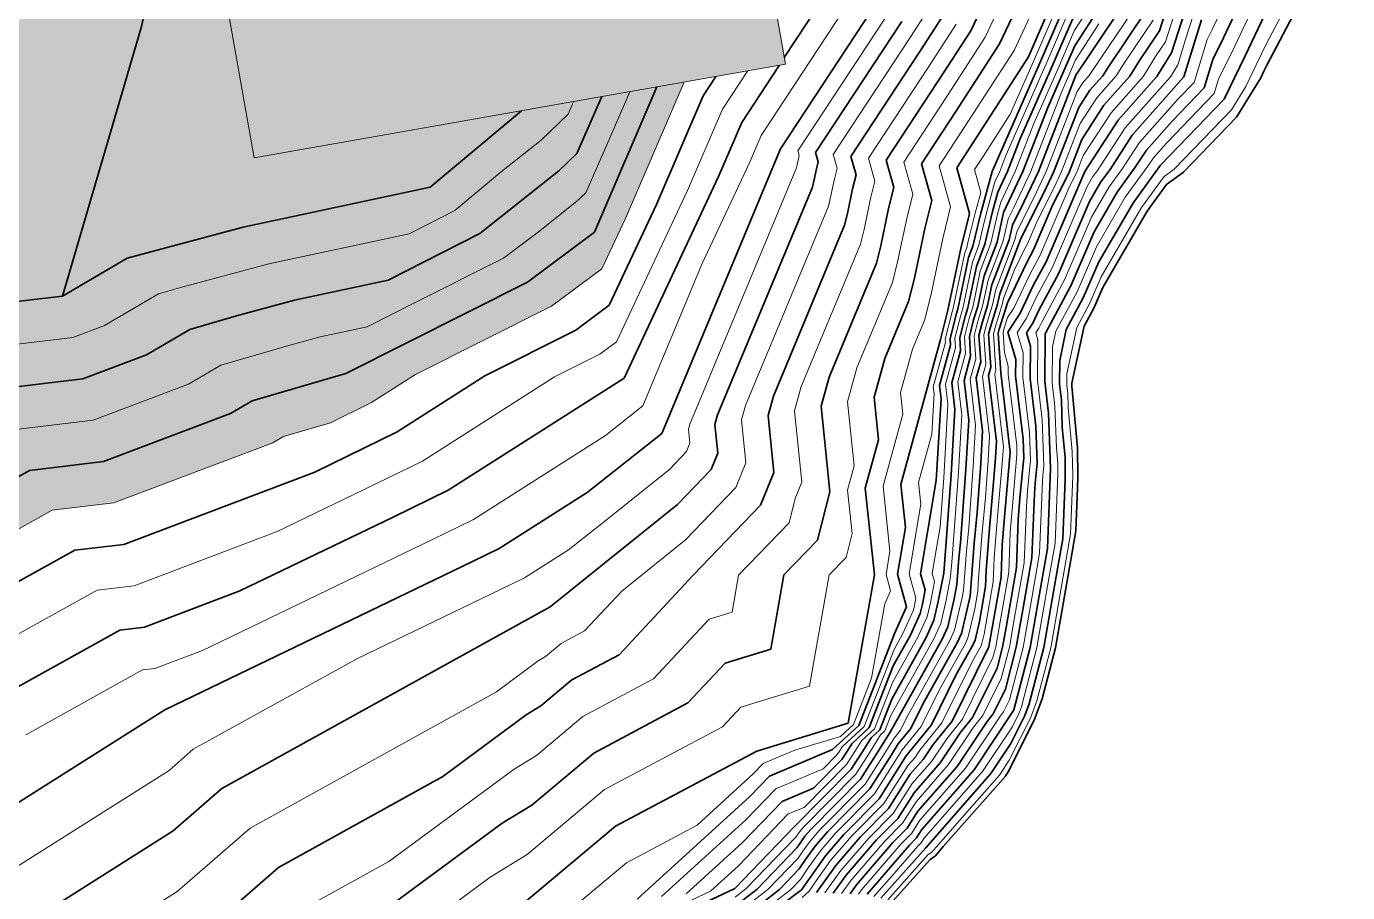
# Model space of a CAD drawing. Header units: millimetres. Extents: x -859836 to 307983, y -308065 to 649894.
# Drawn here: x -87204 to 3435, y -54347 to 5073 of the extents above; entities that cross this region are included whole.
import ezdxf

# ---------------------------------------------------------------- set-up
doc = ezdxf.new("R2010")
doc.units = ezdxf.units.MM
for name, color, linetype, lineweight in [('A-DETL-GENF', 92, 'Continuous', 9), ('A-DETL-MBND', 5, 'Continuous', 9), ('A-DETL-THIN', 151, 'Continuous', 9), ('C-TOPO', 7, 'Continuous', 9), ('C-TOPO-MAJR', 7, 'Continuous', 35), ('C-TOPO-MINR', 7, 'Continuous', 9)]:
    doc.layers.add(name, color=color, linetype=linetype, lineweight=lineweight)

msp = doc.modelspace()

# ---------------------------------------------------------------- hatches: boundary and pattern name
at = {"layer": 'A-DETL-GENF'}
msp.add_hatch(color=8, dxfattribs=at).paths.add_polyline_path([(-71582, -3952), (-35130, 2476), (-44854, 57625), (-10248, 63727), (-31433, 183873), (-102491, 171344), (-80019, 43897)])
at = {"layer": 'A-DETL-MBND', "transparency": 33554585}
h = msp.add_hatch(color=1, dxfattribs=at)
h.paths.add_polyline_path([(-759872, -147838), (-751409, -147225), (-749609, -147143), (-733854, -145290), (-730653, -145570), (-721745, -145172), (-720814, -144887), (-719370, -144842), (-700946, -141995), (-695529, -141498), (-691142, -140868), (-678862, -139709), (-676064, -138561), (-673339, -137902), (-666588, -136592), (-665513, -135889), (-664558, -135218), (-662197, -133772), (-661519, -132852), (-659949, -130928), (-651084, -125443), (-650822, -125228), (-650213, -124939), (-646382, -122722), (-642214, -121295), (-640352, -120839), (-632919, -116639), (-632407, -116545), (-631232, -115977), (-624031, -110102), (-618435, -105784), (-615716, -103869), (-610671, -99638), (-609303, -97431), (-608187, -95168), (-606545, -92038), (-605546, -89814), (-602862, -83094), (-597357, -72506), (-595184, -69076), (-591888, -62294), (-588957, -58521), (-588686, -57663), (-586782, -51788), (-586421, -50671), (-585891, -49261), (-584837, -42142), (-583168, -34750), (-583236, -29503), (-581474, -24626), (-579291, -20446), (-577288, -10529), (-577844, -8379), (-576716, -5129), (-576923, -622), (-576761, 3433), (-577514, 8400), (-584433, 17478), (-591451, 26894), (-592059, 27631), (-594253, 29365), (-596698, 31520), (-606682, 39522), (-614114, 48456), (-617877, 53657), (-619367, 54812), (-621388, 57245), (-626371, 64609), (-630225, 76139), (-631882, 80641), (-631321, 82021), (-631047, 88615), (-629216, 99080), (-628971, 99848), (-627656, 101469), (-625202, 104951), (-622310, 108328), (-621916, 108853), (-618287, 112790), (-616954, 119597), (-611965, 123985), (-607391, 123672), (-603528, 125761), (-599346, 128280), (-596175, 130112), (-593901, 131920), (-587341, 139484), (-579017, 149394), (-573792, 168423), (-559581, 167597), (-555765, 171191), (-554261, 171958), (-551262, 173126), (-545079, 176205), (-536568, 178750), (-529133, 181370), (-526344, 189128), (-597518, 189128), (-597518, 207194), (-600686, 199575), (-609478, 188948), (-615919, 179175), (-616544, 177848), (-622914, 167950), (-630994, 157392), (-633191, 154309), (-645163, 133248), (-651286, 125168), (-651764, 119294), (-657364, 118029), (-668886, 104497), (-672322, 98230), (-678809, 91777), (-686744, 84898), (-689449, 82017), (-695207, 77404), (-695380, 71893), (-694273, 69271), (-689492, 45636), (-683652, 33844), (-677737, 19772), (-662028, -2904), (-651984, -24980), (-650691, -30222), (-651908, -42347), (-653635, -63919), (-656698, -68818), (-662024, -76036), (-666896, -86650), (-667567, -88913), (-681751, -105555), (-682213, -106748), (-682594, -107406), (-685917, -108622), (-692036, -110612), (-701719, -112727), (-713390, -117126), (-713858, -117303), (-715899, -118114), (-726309, -122425), (-732752, -123814), (-746954, -124818), (-750353, -125277), (-753407, -127865), (-764669, -132928), (-770641, -133394), (-784358, -129387), (-766211, -147534), (-765162, -147452), (-761763, -147700)])
h.paths.add_polyline_path([(-165073, -63985), (-152433, -63128), (-147212, -62558), (-145468, -61769), (-136004, -54982), (-133768, -53767), (-129949, -51511), (-119584, -45141), (-108212, -38110), (-106147, -37513), (-103534, -36430), (-95440, -33679), (-85435, -28121), (-81217, -27620), (-70310, -23490), (-69569, -23057), (-66354, -22120), (-63531, -20738), (-60354, -18737), (-51173, -14112), (-47726, -11549), (-46080, -8030), (-42098, 1247), (-71582, -3952), (-102491, 171344), (-31433, 183873), (-10665, 66090), (-8344, 71188), (-5480, 80840), (-4976, 82926), (-4345, 84088), (-2338, 91567), (-1942, 95428), (-648, 97607), (-1071, 98220), (-2510, 100800), (-3468, 101999), (-4531, 105589), (-4872, 106391), (-4883, 106838), (-4266, 108209), (-3836, 109670), (-3397, 110774), (-3406, 111243), (-3028, 112006), (-3263, 112804), (-5003, 115819), (-4795, 118868), (-5263, 125250), (-6517, 126820), (-6835, 127207), (-7506, 127369), (-7948, 127596), (-9992, 128520), (-10488, 129121), (-11669, 131806), (-11797, 132101), (-12046, 133135), (-12559, 133970), (-14267, 135969), (-16205, 140122), (-18451, 143457), (-18982, 145256), (-19057, 146525), (-18964, 150253), (-18988, 154876), (-19576, 155921), (-19786, 160906), (-20496, 162914), (-20826, 165369), (-20799, 166915), (-20107, 172970), (-19517, 173820), (-19312, 174558), (-18670, 176101), (-17060, 179067), (-15517, 180705), (-13911, 185702), (-4262, 188301), (-1645, 188923), (-105, 188210), (8503, 183584), (10926, 183912), (12005, 184043), (13640, 184361), (15131, 185109), (17172, 186245), (21649, 186967), (26966, 189922), (27822, 190382), (28403, 191056), (32119, 193617), (35169, 195832), (37685, 197143), (44902, 200225), (45756, 200160), (48502, 199127), (50290, 198574), (51191, 198365), (51921, 198324), (52221, 198344), (54759, 197846), (56032, 196790), (56464, 196469), (57692, 196367), (59108, 196361), (60941, 197154), (66233, 199839), (70130, 201192), (73048, 200979), (76924, 206128), (82127, 208080), (85344, 208780), (86075, 208372), (88573, 207914), (89729, 206890), (91276, 205317), (93776, 203937), (94137, 202344), (94391, 199786), (122336, 197831), (121797, 189716), (125647, 199482), (126089, 201383), (126324, 204787), (126905, 208036), (127554, 210427), (128482, 214073), (128746, 220996), (128473, 222544), (126624, 223852), (126936, 229764), (121612, 232554), (119877, 233364), (114690, 236608), (111762, 238823), (110636, 246522), (110029, 247546), (108783, 253509), (107371, 255011), (105531, 255323), (97841, 258447), (94527, 260036), (90352, 264357), (89017, 265316), (86132, 267662), (83932, 268416), (81219, 269590), (78181, 270815), (77485, 271254), (76016, 271688), (70070, 272996), (65720, 273763), (60235, 273305), (58972, 273395), (52899, 270581), (50487, 269940), (48782, 269681), (44888, 271379), (44155, 271664), (36008, 276151), (32279, 278102), (30572, 279889), (26209, 282046), (25647, 282628), (25305, 282619), (16014, 287701), (12948, 288678), (12218, 290013), (5109, 293561), (1173, 293491), (996, 295848), (-846, 297677), (-3706, 301772), (-4254, 303671), (-5166, 310755), (-5514, 312595), (-5824, 313912), (-11263, 323566), (-11006, 329168), (-11128, 331667), (-19570, 300160), (-119951, 327057), (-119803, 323213), (-126677, 316885), (-131916, 309583), (-138039, 307127), (-139811, 306218), (-145009, 304770), (-152454, 299923), (-155529, 293631), (-156974, 291356), (-164244, 289138), (-169538, 285729), (-171473, 283227), (-175794, 279460), (-179077, 276921), (-181978, 270226), (-183799, 266060), (-186962, 261812), (-188195, 260364), (-189518, 257544), (-192219, 254304), (-192584, 253707), (-193666, 250905), (-195467, 243388), (-196196, 242827), (-194515, 241920), (-193117, 240272), (-191870, 238552), (-189445, 238099), (-187379, 238829), (-181196, 237496), (-175260, 234188), (-174712, 233864), (-173921, 232781), (-172965, 231563), (-172393, 230212), (-171401, 229395), (-170346, 228036), (-168731, 226171), (-166947, 224795), (-166149, 223746), (-163251, 221790), (-159390, 213002), (-157244, 207107), (-158125, 203750), (-158684, 200374), (-157805, 198095), (-156223, 195786), (-156238, 193540), (-155648, 190949), (-154491, 184489), (-154880, 182143), (-154447, 180199), (-153070, 178898), (-149834, 176505), (-139965, 171530), (-138126, 170600), (-129357, 164765), (-128806, 164582), (-125625, 162125), (-121962, 159155), (-118169, 147987), (-115529, 142356), (-110100, 136364), (-104170, 130983), (-102874, 130179), (-102493, 125049), (-102587, 124307), (-102565, 123298), (-101236, 116731), (-101075, 108354), (-100903, 103207), (-100752, 100763), (-102347, 94828), (-103663, 92538), (-105020, 75873), (-113779, 78871), (-115927, 80336), (-116767, 79773), (-118030, 78279), (-120019, 71407), (-121727, 70570), (-124911, 67739), (-132123, 62869), (-134503, 61669), (-142143, 63655), (-144511, 65162), (-146330, 66255), (-93930, -25754), (-156629, -61462), (-204703, 22951), (-203169, 15882), (-200858, 9097), (-201011, 7340), (-201672, 4283), (-201800, 3453), (-202205, -1962), (-203074, -4336), (-205085, -7779), (-205398, -8805), (-204303, -12916), (-199204, -23507), (-197559, -24806), (-188446, -36297), (-186232, -39786), (-180001, -45528), (-178692, -50309), (-178316, -54011), (-176500, -58311), (-174921, -60229), (-168457, -62865), (-166443, -63531)])
h.paths.add_polyline_path([(-36382, 9575), (-36325, 9655), (-34497, 11838), (-31400, 15158), (-30158, 17103), (-28972, 19503), (-28725, 20204), (-24454, 28194), (-23969, 29653), (-22045, 35862), (-19945, 43004), (-18884, 49386), (-18505, 51142), (-18308, 51427), (-16088, 53703), (-14034, 56286), (-13124, 58389), (-12183, 60477), (-11466, 63512), (-44854, 57625), (-36383, 9584)])
h.paths.add_polyline_path([(-209307, 23977), (-205832, 24933), (-214036, 39337), (-155029, 72942), (-156196, 75860), (-157267, 77483), (-160083, 79252), (-162327, 81007), (-168562, 82322), (-171974, 82266), (-174895, 81970), (-178745, 82443), (-179832, 82459), (-182806, 83026), (-187870, 82820), (-190987, 82764), (-196740, 84867), (-206215, 90085), (-217797, 93191), (-220523, 94762), (-239193, 68099), (-236586, 66371), (-231472, 54327), (-229323, 51595), (-228392, 47968), (-224245, 38986), (-223941, 37016), (-223700, 36083), (-223413, 35510), (-223235, 34196), (-219932, 30913), (-219720, 30002), (-218890, 29933), (-218583, 30355), (-217413, 29932), (-217322, 28983), (-216667, 27680), (-215596, 26462), (-211752, 24276), (-211629, 24261)])
h.paths.add_polyline_path([(-104493, 32511), (-108740, 34478), (-111033, 34745), (-118279, 38197), (-121109, 39560), (-122686, 40146), (-124886, 42576), (-127774, 45075), (-127284, 49019), (-127353, 51467), (-126249, 53628), (-124638, 56522), (-122874, 56919), (-121333, 61662), (-118149, 64493), (-116851, 64289), (-109895, 61749), (-101431, 62897), (-97222, 57624), (-96994, 51839), (-95461, 45135), (-95182, 39024), (-97809, 35660), (-102505, 32673), (-103546, 32588)])
h.paths.add_polyline_path([(113952, 54850), (115144, 57676), (119371, 59200), (123981, 58308), (134122, 70221), (135206, 75484), (130794, 79482), (129640, 81238), (129018, 81691), (127052, 82907), (123829, 87412), (118436, 89438), (114649, 87913), (114523, 86104), (79787, 88533), (80974, 86559), (82982, 83414), (85870, 80693), (86415, 79732), (87156, 79254), (93254, 77937), (101112, 77088), (101690, 76657), (110303, 71926), (111655, 70038), (112330, 66003), (112029, 63955), (112025, 61722), (110833, 58895), (111202, 55882), (113573, 54992)])
h.paths.add_polyline_path([(46473, 90893), (46450, 90966), (46450, 90942)])
h.paths.add_polyline_path([(114914, 91699), (116742, 96586), (117222, 99339), (116281, 100813), (115714, 103134), (115083, 94112)])
h.paths.add_polyline_path([(77815, 91772), (81254, 140961), (77947, 134003), (77391, 132850), (76263, 127858), (75504, 126378), (70686, 116776), (69491, 114040), (69325, 112455), (69905, 111212), (72496, 104740), (73767, 102718), (74214, 102059), (75304, 98529), (75680, 97769), (77652, 92229)])
h.paths.add_polyline_path([(-430559, 174792), (-396358, 223636), (-410299, 232491), (-417613, 235355), (-425156, 238606), (-444149, 250578), (-452510, 252436), (-452510, 191303), (-451929, 191053), (-450916, 184024), (-444554, 181215), (-442283, 180124), (-434174, 176436)])
h.paths.add_polyline_path([(-462933, 188895), (-462489, 189128), (-463513, 189128)])
h.paths.add_polyline_path([(20902, 189411), (-15527, 199172), (-17080, 193377), (-157146, 230908), (-144206, 279204), (-133097, 276228), (-125333, 305205), (85106, 248818), (77341, 219841), (66233, 222817), (60021, 199635), (26079, 208730), (21836, 192894)])
h.paths.add_polyline_path([(-305163, 308526), (-297168, 312758), (-330807, 321772), (-305961, 308938)])
h.paths.add_polyline_path([(-101365, 344853), (-99267, 352685), (-106132, 348019), (-107260, 346432), (-107015, 346367)])
h.paths.add_polyline_path([(-77617, 359195), (-72055, 379953), (-74944, 376393), (-78127, 372078), (-79002, 371144), (-83284, 366025), (-86114, 364172), (-90178, 362561), (-78095, 359323)])
h.paths.add_polyline_path([(-70949, 384081), (-49147, 465447), (10755, 449396), (10427, 451476), (10340, 452557), (9561, 454240), (5848, 461010), (3088, 465731), (3916, 466341), (3829, 466873), (4301, 472115), (5273, 480727), (5235, 481311), (1254, 490409), (398, 499801), (248, 500675), (1538, 508051), (2399, 515172), (5336, 526780), (6042, 528818), (11319, 535892), (14764, 542803), (21028, 556609), (22026, 559450), (25679, 567225), (23762, 595967), (26857, 602002), (42608, 602571), (44738, 607162), (48181, 613963), (49550, 615647), (53154, 622325), (47956, 649894), (47874, 649894), (42817, 647426), (40858, 646138), (35158, 640491), (29786, 634475), (27764, 633773), (23010, 631806), (12648, 627092), (6576, 623443), (5459, 622546), (3132, 622423), (937, 621697), (-3757, 621182), (-10336, 620725), (-17509, 618636), (-20466, 617651), (-26978, 615727), (-29360, 614862), (-36198, 612616), (23495, 596621), (-6839, 483415), (-62468, 498321), (-61154, 491830), (-59928, 489468), (-56843, 481884), (-56752, 481249), (-55996, 465839), (-55728, 464742), (-55062, 458604), (-54604, 453643), (-54849, 452204), (-55585, 448717), (-57347, 441004), (-59178, 436511), (-62836, 421846), (-64420, 417337), (-65373, 414138), (-67663, 409612), (-67833, 408961), (-68221, 406728), (-67446, 402371), (-67164, 401641), (-67454, 400728), (-68102, 398277), (-69211, 394395), (-69530, 393435), (-70271, 388744), (-70595, 386619)])
h.paths.add_polyline_path([(-72390, 518021), (-67541, 536118), (-118601, 549800), (-111350, 544573), (-102792, 541248), (-98322, 538930), (-89693, 534294), (-86179, 534292), (-80614, 527648), (-74938, 522052), (-72698, 518856)])
h.paths.add_polyline_path([(-136180, 559285), (-135118, 563249), (-136667, 559600)])
h.paths.add_polyline_path([(-54600, 584415), (-47886, 609472), (-50553, 609641), (-55313, 609698), (-62008, 606325), (-64948, 609251), (-80643, 608301), (-83770, 607896), (-87388, 606897), (-94432, 606828), (-97621, 607514), (-101540, 606576), (-111704, 601349), (-115028, 602044), (-116464, 600991), (-56960, 585047)])
h.paths.add_polyline_path([(-105893, 632098), (-77034, 642660), (-60117, 645580), (-52045, 639137), (-36907, 649894), (-98339, 649894), (-105228, 633665)])

# ---------------------------------------------------------------- linework, layer by layer
at = {"layer": 'A-DETL-THIN'}
for p, q in [((-102491, 171344), (-71582, -3952)), ((-35130, 2476), (-44854, 57625)), ((-71582, -3952), (-35130, 2476))]:
    msp.add_line(p, q, dxfattribs=at)
at = {"layer": 'C-TOPO', "lineweight": 35}
for p, q in [((2721, 11595), (-2106, 2423)), ((-2308, 1999), (-2524, 1555)), ((-2106, 2423), (-2308, 1999)), ((-2524, 1555), (-4189, -1150)), ((-4189, -1150), (-7824, -4923)), ((-7824, -4923), (-8982, -5772)), ((-8982, -5772), (-10314, -7595)), ((-10314, -7595), (-13361, -12832)), ((-13361, -12832), (-13973, -14259)), ((-13973, -14259), (-14643, -15501)), ((-14643, -15501), (-15472, -19399)), ((-15472, -19399), (-15475, -19645)), ((-15475, -19645), (-15455, -19808)), ((-15455, -19808), (-15446, -20091)), ((-15446, -20091), (-15098, -23828)), ((-15098, -23828), (-15069, -25835)), ((-15069, -25835), (-15088, -26585)), ((-15088, -26585), (-15203, -29528)), ((-15203, -29528), (-15459, -31000)), ((-15459, -31000), (-16604, -37554)), ((-16604, -37554), (-17512, -41053)), ((-17512, -41053), (-18056, -42516)), ((-18056, -42516), (-19841, -46066)), ((-19841, -46066), (-20045, -46372)), ((-20045, -46372), (-20716, -47138)), ((-20716, -47138), (-24302, -51197)), ((-24302, -51197), (-24828, -51823)), ((-25203, -52072), (-27756, -54941)), ((-24828, -51823), (-25203, -52072))]:
    msp.add_line(p, q, dxfattribs=at)
at = {"layer": 'C-TOPO-MAJR'}
for p, q in [((-75895, 20201), (-79307, 5073)), ((-22423, 4777), (-18189, 13774)), ((-18448, 2981), (-15487, 9853)), ((-5085, 4293), (-2394, 9951)), ((-20436, 3879), (-18318, 8378)), ((-15283, 3753), (-12029, 8790)), ((-35480, -3325), (-28386, 7472)), ((-17640, 2666), (-15419, 7820)), ((-15215, 1720), (-11144, 7773)), ((-35211, 2937), (-32815, 6584)), ((-9477, 4760), (-8865, 6653)), ((-25910, 3356), (-24411, 5675)), ((-16831, 2350), (-15351, 5786)), ((-13024, 2231), (-10311, 6266)), ((-8643, 3254), (-7725, 6093)), ((-7793, 1611), (-6586, 5533)), ((-3584, 3053), (-2238, 5882)), ((-79307, 5073), (-84734, -13431)), ((-33060, -3584), (-27148, 5414)), ((-24672, 1298), (-22423, 4777)), ((-10833, 2743), (-9477, 4760)), ((-23434, -761), (-20436, 3879)), ((-16023, 2035), (-15283, 3753)), ((-5803, 2813), (-5085, 4293)), ((-30640, -3842), (-25910, 3356)), ((-22196, -2819), (-18448, 2981)), ((-11504, 1665), (-10833, 2743)), ((-9649, 1638), (-8643, 3254)), ((-6407, 852), (-5803, 2813)), ((-5021, 94), (-3584, 3053)), ((-38133, -1510), (-35565, 2399)), ((-20959, -4877), (-17640, 2666)), ((-19044, -2678), (-16831, 2350)), ((-17129, -479), (-16023, 2035)), ((-13359, 1692), (-13024, 2231)), ((-48233, -9046), (-43955, 919)), ((-40787, 305), (-39915, 1632)), ((-28219, -4101), (-24672, 1298)), ((-17776, -4877), (-15215, 1720)), ((-14246, 691), (-13359, 1692)), ((-13277, -337), (-11504, 1665)), ((-12307, -1366), (-9649, 1638)), ((-11338, -2394), (-7793, 1611)), ((-49440, -3642), (-47719, 256)), ((-43982, -7139), (-40787, 305)), ((-15007, -479), (-14246, 691)), ((-9400, -4452), (-5021, 94)), ((-8597, -1420), (-6407, 852)), ((-59500, -5949), (-53231, -716)), ((-25799, -4360), (-23434, -761)), ((-18837, -4877), (-17129, -479)), ((-16715, -4877), (-15007, -479)), ((-14800, -2678), (-13277, -337)), ((-39731, -5232), (-38133, -1510)), ((-14593, -4877), (-12307, -1366)), ((-10369, -3423), (-8597, -1420)), ((-19898, -4877), (-19044, -2678)), ((-15654, -4877), (-14800, -2678)), ((-12862, -4735), (-11338, -2394)), ((-43603, -22860), (-35480, -3325)), ((-32885, -4211), (-33060, -3584)), ((-23379, -4618), (-22196, -2819)), ((-11131, -4593), (-10369, -3423)), ((-50677, -4835), (-49440, -3642)), ((-33004, -4692), (-32885, -4211)), ((-30289, -5098), (-30640, -3842)), ((-27694, -5984), (-28219, -4101)), ((-25098, -6870), (-25799, -4360)), ((-11259, -6995), (-9400, -4452)), ((-56108, -9142), (-50677, -4835)), ((-46207, -19058), (-39731, -5232)), ((-33181, -5540), (-33004, -4692)), ((-30528, -6058), (-30289, -5098)), ((-22503, -7757), (-23379, -4618)), ((-21722, -7736), (-20959, -4877)), ((-20560, -6286), (-19898, -4877)), ((-20162, -7696), (-18837, -4877)), ((-18770, -6991), (-17776, -4877)), ((-17377, -6286), (-16715, -4877)), ((-17255, -11079), (-14593, -4877)), ((-15985, -5582), (-15654, -4877)), ((-13482, -5583), (-12862, -4735)), ((-12370, -6289), (-11131, -4593)), ((-72333, -8693), (-59500, -5949)), ((-39782, -21571), (-33283, -5943)), ((-33283, -5943), (-33181, -5540)), ((-30882, -7756), (-30528, -6058)), ((-28052, -7425), (-27694, -5984)), ((-20942, -7716), (-20560, -6286)), ((-18960, -9427), (-17377, -6286)), ((-16777, -7152), (-15985, -5582)), ((-14273, -6943), (-13482, -5583)), ((-13953, -9009), (-12370, -6289)), ((-47220, -14052), (-43982, -7139)), ((-25576, -8792), (-25098, -6870)), ((-19561, -8561), (-18770, -6991)), ((-18108, -10253), (-16777, -7152)), ((-16403, -11905), (-14273, -6943)), ((-13633, -11076), (-11259, -6995)), ((-31087, -8561), (-30882, -7756)), ((-28582, -9971), (-28052, -7425)), ((-23100, -10159), (-22503, -7757)), ((-22121, -9338), (-21722, -7736)), ((-21141, -8517), (-20942, -7716)), ((-20616, -9720), (-20162, -7696)), ((-80286, -10828), (-72333, -8693)), ((-52828, -12464), (-48233, -9046)), ((-35960, -20282), (-31087, -8561)), ((-26283, -12187), (-25576, -8792)), ((-21444, -9866), (-21141, -8517)), ((-19788, -9573), (-19561, -8561)), ((-15550, -12731), (-13953, -9009)), ((-62391, -12343), (-56139, -9167)), ((-56139, -9167), (-56108, -9142)), ((-22272, -10012), (-22121, -9338)), ((-22033, -11405), (-21444, -9866)), ((-21500, -12029), (-20616, -9720)), ((-20966, -12652), (-19788, -9573)), ((-20432, -13276), (-18960, -9427)), ((-84734, -13431), (-80286, -10828)), ((-28890, -11178), (-28582, -9971)), ((-23984, -14402), (-23100, -10159)), ((-23303, -14318), (-22567, -10782)), ((-22567, -10782), (-22272, -10012)), ((-18548, -11069), (-18108, -10253)), ((-32139, -18992), (-28890, -11178)), ((-22622, -14235), (-22033, -11405)), ((-19899, -13899), (-18548, -11069)), ((-18135, -12710), (-17255, -11079)), ((-14698, -13557), (-13633, -11076)), ((-68808, -13715), (-62391, -12343)), ((-65282, -18737), (-52828, -12464)), ((-26693, -13796), (-26283, -12187)), ((-21941, -14151), (-21500, -12029)), ((-21260, -14067), (-20966, -12652)), ((-17723, -14352), (-16403, -11905)), ((-84734, -13431), (-93170, -14433)), ((-20580, -13983), (-20432, -13276)), ((-19034, -14594), (-18135, -12710)), ((-17298, -15971), (-15550, -12731)), ((-15863, -15717), (-14698, -13557)), ((-72784, -14782), (-68808, -13715)), ((-49518, -15761), (-47220, -14052)), ((-28318, -17703), (-26693, -13796)), ((-24496, -16414), (-23984, -14402)), ((-23397, -14616), (-23303, -14318)), ((-22809, -14831), (-22622, -14235)), ((-22222, -15045), (-21941, -14151)), ((-21635, -15259), (-21260, -14067)), ((-21048, -15474), (-20580, -13983)), ((-20461, -15688), (-19899, -13899)), ((-18169, -15288), (-17723, -14352)), ((-75999, -15719), (-72784, -14782)), ((-23836, -16341), (-23397, -14616)), ((-23175, -16268), (-22809, -14831)), ((-22515, -16195), (-22222, -15045)), ((-21855, -16122), (-21635, -15259)), ((-19873, -15902), (-19034, -14594)), ((-18586, -15938), (-18169, -15288)), ((-78965, -17454), (-75999, -15719)), ((-55745, -18897), (-49518, -15761)), ((-23115, -17174), (-23175, -16268)), ((-22424, -17553), (-22515, -16195)), ((-21733, -17933), (-21855, -16122)), ((-21194, -16048), (-21048, -15474)), ((-21043, -18313), (-21194, -16048)), ((-20534, -15975), (-20461, -15688)), ((-20352, -18693), (-20534, -15975)), ((-19335, -17783), (-19873, -15902)), ((-18319, -16873), (-18586, -15938)), ((-17335, -19282), (-17303, -15996)), ((-17303, -15996), (-17298, -15971)), ((-16313, -17835), (-15863, -15717)), ((-25407, -19733), (-24496, -16414)), ((-24565, -19559), (-23805, -16794)), ((-23805, -16794), (-23836, -16341)), ((-23722, -19386), (-23115, -17174)), ((-18341, -19086), (-18319, -16873)), ((-83328, -19106), (-78965, -17454)), ((-29046, -20358), (-28318, -17703)), ((-22879, -19213), (-22424, -17553)), ((-22037, -19040), (-21733, -17933)), ((-19346, -18889), (-19335, -17783)), ((-16329, -19479), (-16313, -17835)), ((-71712, -20611), (-65282, -18737)), ((-61780, -22739), (-55745, -18897)), ((-32686, -20984), (-32139, -18992)), ((-21194, -18866), (-21043, -18313)), ((-20655, -23395), (-21194, -18866)), ((-19704, -24128), (-20352, -18693)), ((-18828, -23237), (-19346, -18889)), ((-90076, -19908), (-83328, -19106)), ((-58277, -26742), (-46207, -19058)), ((-27216, -26342), (-25407, -19733)), ((-24457, -20465), (-24565, -19559)), ((-23506, -21198), (-23722, -19386)), ((-22556, -21930), (-22879, -19213)), ((-21605, -22663), (-22037, -19040)), ((-17952, -22347), (-18341, -19086)), ((-17076, -21456), (-17335, -19282)), ((-16200, -20565), (-16329, -19479)), ((-73195, -21478), (-71712, -20611)), ((-36325, -21609), (-35960, -20282)), ((-28747, -23298), (-29046, -20358)), ((-24780, -26082), (-24457, -20465)), ((-16138, -22448), (-16200, -20565)), ((-81921, -24782), (-73195, -21478)), ((-39964, -22235), (-39782, -21571)), ((-35926, -25529), (-36325, -21609)), ((-32088, -26864), (-32686, -20984)), ((-23765, -25691), (-23506, -21198)), ((-16952, -25221), (-17076, -21456)), ((-39765, -24195), (-39964, -22235)), ((-22750, -25300), (-22556, -21930)), ((-17869, -24882), (-17952, -22347)), ((-15949, -24479), (-16138, -22448)), ((-67425, -25502), (-61780, -22739)), ((-48740, -26902), (-43603, -22860)), ((-29652, -26603), (-28747, -23298)), ((-21735, -24909), (-21605, -22663)), ((-20720, -24519), (-20655, -23395)), ((-18787, -24505), (-18828, -23237)), ((-40218, -25320), (-39765, -24195)), ((-20087, -28325), (-19704, -24128)), ((-86982, -25384), (-81921, -24782)), ((-42528, -27718), (-40218, -25320)), ((-23130, -30359), (-22750, -25300)), ((-21988, -28282), (-21735, -24909)), ((-20846, -26205), (-20720, -24519)), ((-19041, -27298), (-18787, -24505)), ((-17995, -26270), (-17869, -24882)), ((-17163, -30738), (-16949, -25263)), ((-16950, -25245), (-16952, -25221)), ((-16949, -25258), (-16950, -25245)), ((-16949, -25263), (-16949, -25258)), ((-15933, -25570), (-15949, -24479)), ((-94986, -29830), (-86982, -25384)), ((-80514, -30458), (-67425, -25502)), ((-36833, -27780), (-35926, -25529)), ((-25854, -32472), (-24780, -26082)), ((-24272, -32436), (-23765, -25691)), ((-21133, -29353), (-20846, -26205)), ((-18051, -26989), (-17995, -26270)), ((-16104, -30084), (-15943, -25978)), ((-15943, -25978), (-15933, -25570)), ((-62041, -28584), (-58277, -26742)), ((-54774, -30745), (-48740, -26902)), ((-32926, -30162), (-32088, -26864)), ((-29019, -32543), (-29652, -26603)), ((-26900, -29312), (-27216, -26342)), ((-18223, -31392), (-18051, -26989)), ((-51272, -34747), (-42528, -27718)), ((-41453, -32577), (-36833, -27780)), ((-19154, -28743), (-19041, -27298)), ((-72563, -33656), (-62041, -28584)), ((-22180, -30381), (-21988, -28282)), ((-20256, -30498), (-20087, -28325)), ((-19283, -32046), (-19154, -28743)), ((-27437, -32508), (-26900, -29312)), ((-21359, -32253), (-21133, -29353)), ((-83888, -30859), (-80514, -30458)), ((-56656, -31666), (-54774, -30745)), ((-35236, -32560), (-32926, -30162)), ((-23226, -31409), (-23130, -30359)), ((-22462, -34008), (-22180, -30381)), ((-20342, -32700), (-20256, -30498)), ((-17640, -33475), (-17163, -30738)), ((-16461, -32137), (-16104, -30084)), ((-95894, -37528), (-83888, -30859)), ((-77700, -41809), (-56656, -31666)), ((-23367, -33222), (-23226, -31409)), ((-18819, -34814), (-18223, -31392)), ((-46545, -38043), (-41453, -32577)), ((-36136, -37654), (-35236, -32560)), ((-30819, -42732), (-29019, -32543)), ((-26822, -34734), (-27437, -32508)), ((-25547, -33585), (-25854, -32472)), ((-24642, -34371), (-24272, -32436)), ((-21402, -33354), (-21359, -32253)), ((-19998, -36152), (-19283, -32046)), ((-17405, -37543), (-16461, -32137)), ((-23552, -34190), (-23367, -33222)), ((-21819, -35749), (-21402, -33354)), ((-21177, -37490), (-20342, -32700)), ((-18348, -37530), (-17640, -33475)), ((-79107, -36134), (-72563, -33656)), ((-25732, -34552), (-25547, -33585)), ((-24940, -35653), (-24642, -34371)), ((-23999, -36112), (-23552, -34190)), ((-23059, -36572), (-22462, -34008)), ((-73807, -47215), (-51272, -34747)), ((-27628, -36535), (-26822, -34734)), ((-26552, -36695), (-25881, -35193)), ((-25881, -35193), (-25732, -34552)), ((-19291, -37517), (-18819, -34814)), ((-80794, -36334), (-79107, -36134)), ((-25477, -36854), (-24940, -35653)), ((-24402, -37013), (-23999, -36112)), ((-22118, -37031), (-21819, -35749)), ((-20234, -37504), (-19998, -36152)), ((-96802, -45227), (-80794, -36334)), ((-30100, -42882), (-27628, -36535)), ((-27945, -43334), (-24402, -37013)), ((-27839, -41068), (-25477, -36854)), ((-27733, -38802), (-26552, -36695)), ((-23327, -37172), (-23059, -36572)), ((-22252, -37331), (-22118, -37031)), ((-49778, -39762), (-46545, -38043)), ((-39271, -38606), (-36136, -37654)), ((-25689, -41386), (-23327, -37172)), ((-23701, -42579), (-21177, -37490)), ((-23433, -39438), (-22252, -37331)), ((-20607, -38942), (-20234, -37504)), ((-20038, -40393), (-19291, -37517)), ((-19462, -41822), (-18348, -37530)), ((-18408, -41406), (-17405, -37543)), ((-41817, -41339), (-39271, -38606)), ((-29382, -43033), (-27733, -38802)), ((-22287, -42327), (-20607, -38942)), ((-51904, -41543), (-49778, -39762)), ((-25116, -42831), (-23433, -39438)), ((-20872, -42076), (-20038, -40393)), ((-52916, -42164), (-51904, -41543)), ((-48285, -44777), (-41817, -41339)), ((-28663, -43183), (-27839, -41068)), ((-26530, -43082), (-25689, -41386)), ((-18704, -42202), (-18408, -41406)), ((-92530, -51189), (-77700, -41809)), ((-58647, -46387), (-52916, -42164)), ((-24992, -44184), (-23701, -42579)), ((-23146, -43396), (-22287, -42327)), ((-22194, -45929), (-19477, -41855)), ((-21299, -42607), (-20872, -42076)), ((-19674, -44131), (-18704, -42202)), ((-19477, -41855), (-19466, -41832)), ((-19466, -41832), (-19462, -41822)), ((-37090, -44636), (-30819, -42732)), ((-31892, -44541), (-30100, -42882)), ((-30577, -44139), (-29382, -43033)), ((-29261, -43736), (-28663, -43183)), ((-28860, -44800), (-27945, -43334)), ((-27392, -44154), (-26530, -43082)), ((-26839, -44973), (-25116, -42831)), ((-24516, -45451), (-23146, -43396)), ((-23355, -45690), (-21299, -42607)), ((-30882, -44627), (-30577, -44139)), ((-29871, -44714), (-29261, -43736)), ((-27850, -44887), (-27392, -44154)), ((-25678, -45212), (-24992, -44184)), ((-21032, -46169), (-19674, -44131)), ((-52537, -48340), (-48285, -44777)), ((-46791, -49791), (-37090, -44636)), ((-36227, -46364), (-31892, -44541)), ((-33197, -47180), (-31254, -45215)), ((-31254, -45215), (-30882, -44627)), ((-30615, -45888), (-29871, -44714)), ((-29977, -46562), (-28860, -44800)), ((-29338, -47235), (-27850, -44887)), ((-28699, -47909), (-26839, -44973)), ((-26573, -46234), (-25678, -45212)), ((-34501, -49819), (-30615, -45888)), ((-26306, -47495), (-24516, -45451)), ((-26039, -48755), (-23355, -45690)), ((-25773, -50016), (-22194, -45929)), ((-25506, -51277), (-21032, -46169)), ((-69915, -52621), (-58647, -46387)), ((-37595, -47782), (-36227, -46364)), ((-33377, -50002), (-29977, -46562)), ((-28061, -48582), (-26573, -46234)), ((-77136, -50117), (-73807, -47215)), ((-45298, -54806), (-37595, -47782)), ((-35364, -48091), (-33197, -47180)), ((-32253, -50184), (-29338, -47235)), ((-31128, -50366), (-28699, -47909)), ((-27422, -49256), (-26306, -47495)), ((-54561, -49581), (-52537, -48340)), ((-38100, -50929), (-35364, -48091)), ((-30004, -50548), (-28061, -48582)), ((-26784, -49930), (-26039, -48755)), ((-66022, -58027), (-54561, -49581)), ((-53169, -55136), (-46791, -49791)), ((-38605, -54075), (-34501, -49819)), ((-28880, -50730), (-27422, -49256)), ((-88258, -57151), (-77136, -50117)), ((-34126, -50951), (-33795, -50487)), ((-33795, -50487), (-33377, -50002)), ((-33089, -51155), (-32253, -50184)), ((-32382, -51822), (-31128, -50366)), ((-31676, -52490), (-30004, -50548)), ((-30970, -53158), (-28880, -50730)), ((-27755, -50912), (-26784, -49930)), ((-26631, -51095), (-26145, -50603)), ((-26145, -50603), (-25773, -50016)), ((-41951, -54441), (-38100, -50929)), ((-37076, -54106), (-34341, -51269)), ((-34341, -51269), (-34126, -50951)), ((-33750, -52083), (-33089, -51155)), ((-30263, -53825), (-27755, -50912)), ((-29517, -54447), (-26631, -51095)), ((-28582, -54733), (-25506, -51277)), ((-34180, -52718), (-33750, -52083)), ((-33374, -53215), (-32382, -51822)), ((-32998, -54347), (-31676, -52490)), ((-76571, -58424), (-69915, -52621)), ((-35548, -54137), (-34180, -52718)), ((-34019, -54168), (-33374, -53215)), ((-31849, -54393), (-30970, -53158)), ((-41902, -55620), (-38605, -54075)), ((-38556, -55255), (-37076, -54106)), ((-38507, -56435), (-35548, -54137)), ((-38008, -57139), (-34019, -54168)), ((-30701, -54440), (-30263, -53825))]:
    msp.add_line(p, q, dxfattribs=at)
at = {"layer": 'C-TOPO-MINR'}
for p, q in [((-5835, 4913), (-2471, 11986)), ((-2161, 3847), (2074, 11893)), ((-21429, 4328), (-18254, 11076)), ((-18044, 2823), (-15453, 8836)), ((-15317, 4770), (-12605, 8967)), ((-4334, 3673), (-2316, 7917)), ((-36807, -2417), (-30600, 7028)), ((-34270, -3454), (-27767, 6443)), ((-17236, 2508), (-15385, 6803)), ((-14119, 1975), (-10727, 7019)), ((-9060, 4007), (-8295, 6373)), ((-26529, 4385), (-25405, 6125)), ((-19442, 3430), (-18383, 5679)), ((-11929, 2487), (-9894, 5513)), ((-7614, 4394), (-7156, 5813)), ((-25291, 2327), (-23417, 5226)), ((-16427, 2193), (-15317, 4770)), ((-15249, 2736), (-13622, 5255)), ((-6195, 4173), (-5835, 4913)), ((-31850, -3713), (-26529, 4385)), ((-24053, 268), (-21429, 4328)), ((-9738, 2999), (-9060, 4007)), ((-8218, 2433), (-7614, 4394)), ((-7100, 1232), (-6195, 4173)), ((-5412, 1454), (-4334, 3673)), ((-2833, 2433), (-2161, 3847)), ((-22815, -1790), (-19442, 3430)), ((-19703, -948), (-18044, 2823)), ((-15619, 1877), (-15249, 2736)), ((-10576, 1652), (-9738, 2999)), ((-39460, -603), (-37740, 2015)), ((-29429, -3972), (-25291, 2327)), ((-20001, -3777), (-17236, 2508)), ((-18087, -1579), (-16427, 2193)), ((-16172, 620), (-15619, 1877)), ((-14287, 1706), (-14119, 1975)), ((-12432, 1679), (-11929, 2487)), ((-8721, 1624), (-8218, 2433)), ((-3552, 953), (-2833, 2433)), ((-46107, -8093), (-42113, 1212)), ((-15111, 620), (-14730, 1205)), ((-14730, 1205), (-14287, 1706)), ((-13761, 177), (-12432, 1679)), ((-12792, -852), (-10576, 1652)), ((-11823, -1880), (-8721, 1624)), ((-8195, 95), (-7100, 1232)), ((-5714, 473), (-5412, 1454)), ((-4531, -638), (-3552, 953)), ((-47151, -2529), (-45812, 592)), ((-27009, -4230), (-24053, 268)), ((-18306, -4877), (-16172, 620)), ((-17245, -4877), (-15111, 620)), ((-14904, -1579), (-13761, 177)), ((-10854, -2909), (-8195, 95)), ((-8999, -2936), (-5714, 473)), ((-50043, -940), (-49667, -88)), ((-41856, -6186), (-39460, -603)), ((-14697, -3777), (-12792, -852)), ((-8473, -4729), (-4531, -638)), ((-51898, -2729), (-50043, -940)), ((-24589, -4489), (-22815, -1790)), ((-21577, -3848), (-19703, -948)), ((-19367, -4877), (-18087, -1579)), ((-16184, -4877), (-14904, -1579)), ((-48836, -6344), (-47151, -2529)), ((-37606, -4278), (-36807, -2417)), ((-13727, -4806), (-11823, -1880)), ((-54614, -4883), (-51898, -2729)), ((-34182, -3768), (-34270, -3454)), ((-11997, -4664), (-10854, -2909)), ((-9885, -3937), (-8999, -2936)), ((-40844, -11191), (-37606, -4278)), ((-34382, -4634), (-34330, -4433)), ((-34330, -4433), (-34242, -4008)), ((-34242, -4008), (-34182, -3768)), ((-31587, -4654), (-31850, -3713)), ((-28991, -5541), (-29429, -3972)), ((-26396, -6427), (-27009, -4230)), ((-23801, -7313), (-24589, -4489)), ((-22169, -4747), (-21577, -3848)), ((-20428, -4877), (-20001, -3777)), ((-15123, -4877), (-14697, -3777)), ((-11815, -6642), (-10266, -4522)), ((-10266, -4522), (-9885, -3937)), ((-57819, -7558), (-54614, -4883)), ((-41693, -22215), (-34382, -4634)), ((-32031, -6648), (-31766, -5375)), ((-31766, -5375), (-31587, -4654)), ((-21731, -6317), (-22169, -4747)), ((-20759, -5582), (-20428, -4877)), ((-20361, -6991), (-19367, -4877)), ((-19466, -7343), (-18306, -4877)), ((-18073, -6639), (-17245, -4877)), ((-16681, -5934), (-16184, -4877)), ((-15685, -6014), (-15289, -5229)), ((-15289, -5229), (-15123, -4877)), ((-14433, -5910), (-14037, -5230)), ((-14037, -5230), (-13727, -4806)), ((-12926, -5936), (-11997, -4664)), ((-10703, -7347), (-9154, -5228)), ((-9154, -5228), (-8473, -4729)), ((-49455, -6940), (-48836, -6344)), ((-46714, -16555), (-41856, -6186)), ((-29290, -6742), (-28991, -5541)), ((-22113, -7746), (-21731, -6317)), ((-21332, -7726), (-20759, -5582)), ((-17868, -8289), (-16681, -5934)), ((-17682, -10666), (-15685, -6014)), ((-16829, -11492), (-14433, -5910)), ((-14113, -7976), (-12926, -5936)), ((-52197, -9115), (-49455, -6940)), ((-32185, -7252), (-32031, -6648)), ((-29732, -8864), (-29290, -6742)), ((-26814, -8108), (-26396, -6427)), ((-20552, -7706), (-20361, -6991)), ((-19261, -8994), (-18073, -6639)), ((-13793, -10043), (-11815, -6642)), ((-60946, -9146), (-57819, -7558)), ((-47726, -11549), (-46107, -8093)), ((-37871, -20926), (-32185, -7252)), ((-27433, -11079), (-26814, -8108)), ((-24338, -9475), (-23801, -7313)), ((-22611, -9748), (-22113, -7746)), ((-21631, -8927), (-21332, -7726)), ((-21030, -9793), (-20652, -8106)), ((-20652, -8106), (-20552, -7706)), ((-20202, -9646), (-19861, -8129)), ((-19861, -8129), (-19466, -7343)), ((-15977, -12318), (-14113, -7976)), ((-13473, -12109), (-10703, -7347)), ((-29988, -9869), (-29732, -8864)), ((-21858, -9939), (-21631, -8927)), ((-19374, -9500), (-19261, -8994)), ((-18534, -9840), (-17868, -8289)), ((-70570, -11204), (-60946, -9146)), ((-54483, -10815), (-52197, -9115)), ((-34050, -19637), (-29988, -9869)), ((-25133, -13294), (-24338, -9475)), ((-22686, -10085), (-22611, -9748)), ((-22300, -11094), (-21858, -9939)), ((-21766, -11717), (-21030, -9793)), ((-21233, -12341), (-20202, -9646)), ((-20699, -12964), (-19374, -9500)), ((-18754, -10248), (-18534, -9840)), ((-60680, -13937), (-54483, -10815)), ((-23643, -14360), (-22834, -10470)), ((-22834, -10470), (-22686, -10085)), ((-19430, -11663), (-18754, -10248)), ((-18341, -11889), (-17682, -10666)), ((-15124, -13144), (-13793, -10043)), ((-76535, -12805), (-70570, -11204)), ((-51173, -14112), (-47726, -11549)), ((-44905, -20959), (-40844, -11191)), ((-27791, -12487), (-27433, -11079)), ((-22963, -14276), (-22300, -11094)), ((-22282, -14193), (-21766, -11717)), ((-20166, -13588), (-19430, -11663)), ((-17929, -13531), (-16829, -11492)), ((-30228, -18348), (-27791, -12487)), ((-21601, -14109), (-21233, -12341)), ((-19466, -14247), (-18341, -11889)), ((-17516, -15173), (-15977, -12318)), ((-14272, -13969), (-13473, -12109)), ((-81850, -15443), (-78143, -13274)), ((-78143, -13274), (-76535, -12805)), ((-25595, -15105), (-25133, -13294)), ((-20920, -14025), (-20699, -12964)), ((-20239, -13941), (-20166, -13588)), ((-18602, -14941), (-17929, -13531)), ((-16580, -15844), (-15124, -13144)), ((-63837, -15540), (-60680, -13937)), ((-60513, -18817), (-51173, -14112)), ((-23690, -14509), (-23643, -14360)), ((-23103, -14724), (-22963, -14276)), ((-22516, -14938), (-22282, -14193)), ((-21929, -15152), (-21601, -14109)), ((-21341, -15366), (-20920, -14025)), ((-20754, -15581), (-20239, -13941)), ((-19886, -14901), (-19466, -14247)), ((-15145, -15590), (-14272, -13969)), ((-26407, -17058), (-25595, -15105)), ((-24166, -16377), (-23690, -14509)), ((-23506, -16304), (-23103, -14724)), ((-22845, -16231), (-22516, -14938)), ((-22185, -16158), (-21929, -15152)), ((-21524, -16085), (-21341, -15366)), ((-20167, -15795), (-19886, -14901)), ((-19230, -15920), (-18602, -14941)), ((-17737, -15635), (-17516, -15173)), ((-91623, -17171), (-84031, -16268)), ((-84031, -16268), (-81850, -15443)), ((-69033, -16760), (-67045, -16226)), ((-67045, -16226), (-63837, -15540)), ((-23460, -16984), (-23506, -16304)), ((-22769, -17363), (-22845, -16231)), ((-22079, -17743), (-22185, -16158)), ((-21388, -18123), (-21524, -16085)), ((-20864, -16012), (-20754, -15581)), ((-20697, -18503), (-20864, -16012)), ((-20204, -15939), (-20167, -15795)), ((-20113, -17298), (-20204, -15939)), ((-18827, -17328), (-19230, -15920)), ((-17943, -15956), (-17737, -15635)), ((-17811, -16418), (-17943, -15956)), ((-16808, -16916), (-16580, -15844)), ((-15819, -18755), (-15145, -15590)), ((-73856, -18165), (-69033, -16760)), ((-47862, -17409), (-46714, -16555)), ((-27227, -20045), (-26407, -17058)), ((-24986, -19646), (-24151, -16604)), ((-24151, -16604), (-24166, -16377)), ((-24143, -19473), (-23460, -16984)), ((-17838, -19184), (-17811, -16418)), ((-16832, -19380), (-16808, -16916)), ((-50976, -18977), (-47862, -17409)), ((-23301, -19299), (-22769, -17363)), ((-22458, -19126), (-22079, -17743)), ((-21616, -18953), (-21388, -18123)), ((-19844, -18238), (-20113, -17298)), ((-18843, -18988), (-18827, -17328)), ((-76080, -19466), (-73856, -18165)), ((-63531, -20738), (-60513, -18817)), ((-60028, -24741), (-50976, -18977)), ((-30866, -20671), (-30228, -18348)), ((-21130, -23029), (-21616, -18953)), ((-20773, -18780), (-20697, -18503)), ((-20180, -23762), (-20773, -18780)), ((-19849, -18791), (-19844, -18238)), ((-19266, -23683), (-19849, -18791)), ((-18390, -22792), (-18843, -18988)), ((-15827, -19577), (-15819, -18755)), ((-82624, -21944), (-76080, -19466)), ((-34505, -21296), (-34050, -19637)), ((-24932, -20099), (-24986, -19646)), ((-23981, -20832), (-24143, -19473)), ((-23031, -21564), (-23301, -19299)), ((-22081, -22297), (-22458, -19126)), ((-17514, -21901), (-17838, -19184)), ((-16638, -21011), (-16832, -19380)), ((-15762, -20120), (-15827, -19577)), ((-66354, -22120), (-63531, -20738)), ((-30417, -25081), (-30866, -20671)), ((-27077, -21516), (-27227, -20045)), ((-25094, -22907), (-24932, -20099)), ((-24273, -25886), (-23981, -20832)), ((-15731, -21062), (-15762, -20120)), ((-47473, -22980), (-44905, -20959)), ((-38144, -21922), (-37871, -20926)), ((-34007, -26197), (-34505, -21296)), ((-28434, -26473), (-27077, -21516)), ((-23258, -25495), (-23031, -21564)), ((-16545, -23835), (-16638, -21011)), ((-15449, -24096), (-15731, -21062)), ((-88529, -22646), (-82624, -21944)), ((-69569, -23057), (-66354, -22120)), ((-41784, -22547), (-41693, -22215)), ((-41684, -23527), (-41784, -22547)), ((-37845, -24862), (-38144, -21922)), ((-22242, -25105), (-22081, -22297)), ((-17410, -25071), (-17514, -21901)), ((-81217, -27620), (-70310, -23490)), ((-70310, -23490), (-69569, -23057)), ((-56526, -28743), (-47473, -22980)), ((-41911, -24090), (-41684, -23527)), ((-25998, -26212), (-25094, -22907)), ((-21227, -24714), (-21130, -23029)), ((-18328, -24694), (-18390, -22792)), ((-43066, -25289), (-41911, -24090)), ((-20275, -25166), (-20212, -24323)), ((-20212, -24323), (-20180, -23762)), ((-19564, -27812), (-19245, -24316)), ((-19245, -24316), (-19266, -23683)), ((-16449, -24862), (-16545, -23835)), ((-15424, -25726), (-15449, -24096)), ((-64733, -27043), (-60028, -24741)), ((-47438, -28804), (-43066, -25289)), ((-38526, -26550), (-37845, -24862)), ((-30870, -26734), (-30417, -25081)), ((-22559, -29321), (-22242, -25105)), ((-21417, -27244), (-21227, -24714)), ((-20610, -28839), (-20275, -25166)), ((-18518, -26784), (-18328, -24694)), ((-17472, -25756), (-17410, -25071)), ((-16441, -25414), (-16449, -24862)), ((-34460, -27322), (-34007, -26197)), ((-25840, -27697), (-25998, -26212)), ((-24526, -29259), (-24273, -25886)), ((-23701, -31398), (-23258, -25495)), ((-17693, -31065), (-17500, -26111)), ((-17500, -26111), (-17472, -25756)), ((-16633, -30411), (-16446, -25621)), ((-16446, -25621), (-16441, -25414)), ((-15440, -26335), (-15424, -25726)), ((-69994, -29579), (-64733, -27043)), ((-41990, -30147), (-38526, -26550)), ((-30553, -29704), (-30870, -26734)), ((-27959, -30928), (-28434, -26473)), ((-18602, -27866), (-18518, -26784)), ((-15574, -29757), (-15440, -26335)), ((-85435, -28121), (-81217, -27620)), ((-34880, -28971), (-34460, -27322)), ((-26645, -32490), (-25840, -27697)), ((-21657, -29867), (-21417, -27244)), ((-19705, -29621), (-19564, -27812)), ((-18753, -31719), (-18602, -27866)), ((-95440, -33679), (-85435, -28121)), ((-59348, -30125), (-56526, -28743)), ((-50006, -30825), (-47438, -28804)), ((-38344, -32568), (-34880, -28971)), ((-20808, -31376), (-20610, -28839)), ((-79810, -33296), (-69994, -29579)), ((-30973, -31352), (-30553, -29704)), ((-25063, -32454), (-24526, -29259)), ((-22703, -30895), (-22559, -29321)), ((-21910, -33131), (-21657, -29867)), ((-19812, -32373), (-19705, -29621)), ((-15872, -31468), (-15574, -29757)), ((-75131, -37733), (-59348, -30125)), ((-46362, -33662), (-41990, -30147)), ((-17051, -32806), (-16633, -30411)), ((-53023, -32746), (-50006, -30825)), ((-32128, -32552), (-30973, -31352)), ((-28228, -32525), (-27959, -30928)), ((-23749, -31922), (-23701, -31398)), ((-22914, -33615), (-22703, -30895)), ((-20872, -33027), (-20808, -31376)), ((-19408, -35483), (-18753, -31719)), ((-18229, -34145), (-17693, -31065)), ((-16934, -37550), (-15872, -31468)), ((-38794, -35115), (-38344, -32568)), ((-33477, -40193), (-32128, -32552)), ((-27921, -33639), (-28228, -32525)), ((-26185, -34159), (-26645, -32490)), ((-24909, -33011), (-25063, -32454)), ((-23819, -32829), (-23749, -31922)), ((-20587, -36821), (-19812, -32373)), ((-82341, -33597), (-79810, -33296)), ((-64486, -38278), (-53964, -33206)), ((-53964, -33206), (-53023, -32746)), ((-25187, -34462), (-24909, -33011)), ((-24097, -34280), (-23819, -32829)), ((-21932, -33681), (-21910, -33131)), ((-21498, -36620), (-20872, -33027)), ((-17877, -37536), (-17051, -32806)), ((-96348, -41377), (-82341, -33597)), ((-48908, -36395), (-46362, -33662)), ((-28323, -34539), (-27921, -33639)), ((-26277, -34643), (-26185, -34159)), ((-24470, -35882), (-24097, -34280)), ((-23529, -36342), (-23007, -34099)), ((-23007, -34099), (-22914, -33615)), ((-22140, -34879), (-21932, -33681)), ((-18819, -37523), (-18229, -34145)), ((-40362, -35591), (-38794, -35115)), ((-29223, -39633), (-28323, -34539)), ((-27090, -36615), (-26352, -34963)), ((-26352, -34963), (-26277, -34643)), ((-25411, -35423), (-25187, -34462)), ((-22588, -36801), (-22140, -34879)), ((-44181, -39691), (-40362, -35591)), ((-26015, -36774), (-25411, -35423)), ((-24940, -36933), (-24470, -35882)), ((-19762, -37510), (-19408, -35483)), ((-50525, -37255), (-48908, -36395)), ((-27892, -42201), (-24940, -36933)), ((-27786, -39935), (-26015, -36774)), ((-27680, -37668), (-27090, -36615)), ((-26817, -42360), (-23865, -37092)), ((-23865, -37092), (-23529, -36342)), ((-22789, -37252), (-22588, -36801)), ((-21647, -37261), (-21498, -36620)), ((-20705, -37497), (-20587, -36821)), ((-78404, -38972), (-75131, -37733)), ((-51588, -38145), (-50525, -37255)), ((-29741, -42957), (-27680, -37668)), ((-24561, -40412), (-22789, -37252)), ((-22305, -38464), (-21714, -37411)), ((-21714, -37411), (-21647, -37261)), ((-20892, -38216), (-20705, -37497)), ((-20322, -39668), (-19762, -37510)), ((-19753, -41119), (-18819, -37523)), ((-18935, -41614), (-17877, -37536)), ((-17881, -41198), (-16934, -37550)), ((-79247, -39072), (-78404, -38972)), ((-75754, -44512), (-64486, -38278)), ((-54959, -40567), (-52094, -38456)), ((-52094, -38456), (-51588, -38145)), ((-24409, -42705), (-22305, -38464)), ((-22994, -42453), (-20892, -38216)), ((-87251, -43518), (-79247, -39072)), ((-49032, -42269), (-44181, -39691)), ((-30459, -42807), (-29223, -39633)), ((-21580, -42202), (-20322, -39668)), ((-71861, -49918), (-54959, -40567)), ((-38181, -41621), (-33477, -40193)), ((-29023, -43108), (-27786, -39935)), ((-25823, -42956), (-24561, -40412)), ((-39454, -42988), (-38181, -41621)), ((-20165, -41950), (-19753, -41119)), ((-19085, -42017), (-18935, -41614)), ((-18323, -42387), (-17881, -41198)), ((-52220, -44941), (-49032, -42269)), ((-28304, -43259), (-27892, -42201)), ((-27238, -43208), (-26817, -42360)), ((-24069, -43790), (-22994, -42453)), ((-22774, -45810), (-20376, -42212)), ((-22223, -43001), (-21580, -42202)), ((-20376, -42212), (-20165, -41950)), ((-19772, -45269), (-18323, -42387)), ((-19576, -42993), (-19085, -42017)), ((-47538, -47284), (-39454, -42988)), ((-31355, -43636), (-30459, -42807)), ((-31235, -44340), (-29741, -42957)), ((-29919, -43937), (-29023, -43108)), ((-28603, -43535), (-28304, -43259)), ((-27668, -43744), (-27238, -43208)), ((-27116, -44563), (-25823, -42956)), ((-25916, -44579), (-24409, -42705)), ((-23936, -45571), (-22223, -43001)), ((-21613, -46049), (-19576, -42993)), ((-34491, -44588), (-31355, -43636)), ((-31387, -44584), (-31235, -44340)), ((-30376, -44671), (-29919, -43937)), ((-29366, -44757), (-28603, -43535)), ((-28355, -44844), (-27668, -43744)), ((-25097, -45332), (-24069, -43790)), ((-77418, -45963), (-75754, -44512)), ((-53738, -45872), (-52220, -44941)), ((-36658, -45500), (-34491, -44588)), ((-32545, -45861), (-31573, -44878)), ((-31573, -44878), (-31387, -44584)), ((-30935, -45551), (-30376, -44671)), ((-30296, -46225), (-29366, -44757)), ((-29657, -46899), (-28355, -44844)), ((-29019, -47572), (-27344, -44930)), ((-27344, -44930), (-27116, -44563)), ((-26706, -45604), (-26258, -45093)), ((-26258, -45093), (-25916, -44579)), ((-20452, -46288), (-19772, -45269)), ((-90394, -54170), (-77418, -45963)), ((-62334, -52207), (-53738, -45872)), ((-41194, -49721), (-37342, -46209)), ((-37342, -46209), (-36658, -45500)), ((-35796, -47227), (-32545, -45861)), ((-33939, -49910), (-30296, -46225)), ((-33849, -48500), (-30935, -45551)), ((-28380, -48246), (-26706, -45604)), ((-26439, -46864), (-25097, -45332)), ((-26173, -48125), (-23936, -45571)), ((-25906, -49386), (-22774, -45810)), ((-25640, -50646), (-21613, -46049)), ((-32815, -50093), (-29657, -46899)), ((-27741, -48919), (-26439, -46864)), ((-22689, -48842), (-20452, -46288)), ((-52853, -51738), (-47538, -47284)), ((-37847, -49356), (-35796, -47227)), ((-31690, -50275), (-29019, -47572)), ((-34933, -48955), (-33849, -48500)), ((-30566, -50457), (-28380, -48246)), ((-29442, -50639), (-27741, -48919)), ((-27103, -49593), (-26173, -48125)), ((-24798, -51230), (-22689, -48842)), ((-46045, -52299), (-41194, -49721)), ((-43625, -54623), (-37847, -49356)), ((-38352, -52502), (-34933, -48955)), ((-28317, -50821), (-27103, -49593)), ((-26464, -50266), (-25906, -49386)), ((-76853, -54270), (-71861, -49918)), ((-37841, -54091), (-34421, -50544)), ((-34421, -50544), (-34313, -50385)), ((-34313, -50385), (-34148, -50153)), ((-34148, -50153), (-33939, -49910)), ((-33442, -50821), (-32815, -50093)), ((-32736, -51489), (-31690, -50275)), ((-32029, -52156), (-30566, -50457)), ((-31323, -52824), (-29442, -50639)), ((-27193, -51004), (-26464, -50266)), ((-25826, -50940), (-25640, -50646)), ((-34260, -51993), (-33938, -51517)), ((-33938, -51517), (-33442, -50821)), ((-33562, -52649), (-32736, -51489)), ((-30617, -53492), (-28317, -50821)), ((-29910, -54159), (-27193, -51004)), ((-27512, -52862), (-26069, -51186)), ((-26069, -51186), (-25826, -50940)), ((-25328, -51745), (-25107, -51598)), ((-25107, -51598), (-24798, -51230)), ((-67968, -55324), (-62334, -52207)), ((-55383, -53289), (-52853, -51738)), ((-49233, -54971), (-46045, -52299)), ((-40278, -54258), (-38352, -52502)), ((-36312, -54121), (-34260, -51993)), ((-33186, -53781), (-32029, -52156)), ((-28096, -54855), (-25328, -51745)), ((-61113, -57513), (-55383, -53289)), ((-34783, -54152), (-34099, -53443)), ((-34099, -53443), (-33562, -52649)), ((-32424, -54370), (-31323, -52824)), ((-29068, -54610), (-27512, -52862)), ((-86122, -60132), (-76853, -54270)), ((-42751, -55417), (-40278, -54258)), ((-38580, -54665), (-37841, -54091)), ((-38531, -55845), (-36312, -54121)), ((-36263, -55301), (-34783, -54152)), ((-33988, -54694), (-33508, -54257)), ((-33508, -54257), (-33186, -53781)), ((-31275, -54416), (-30617, -53492)), ((-30126, -54463), (-29910, -54159))]:
    msp.add_line(p, q, dxfattribs=at)

doc.saveas('drawing.dxf')
